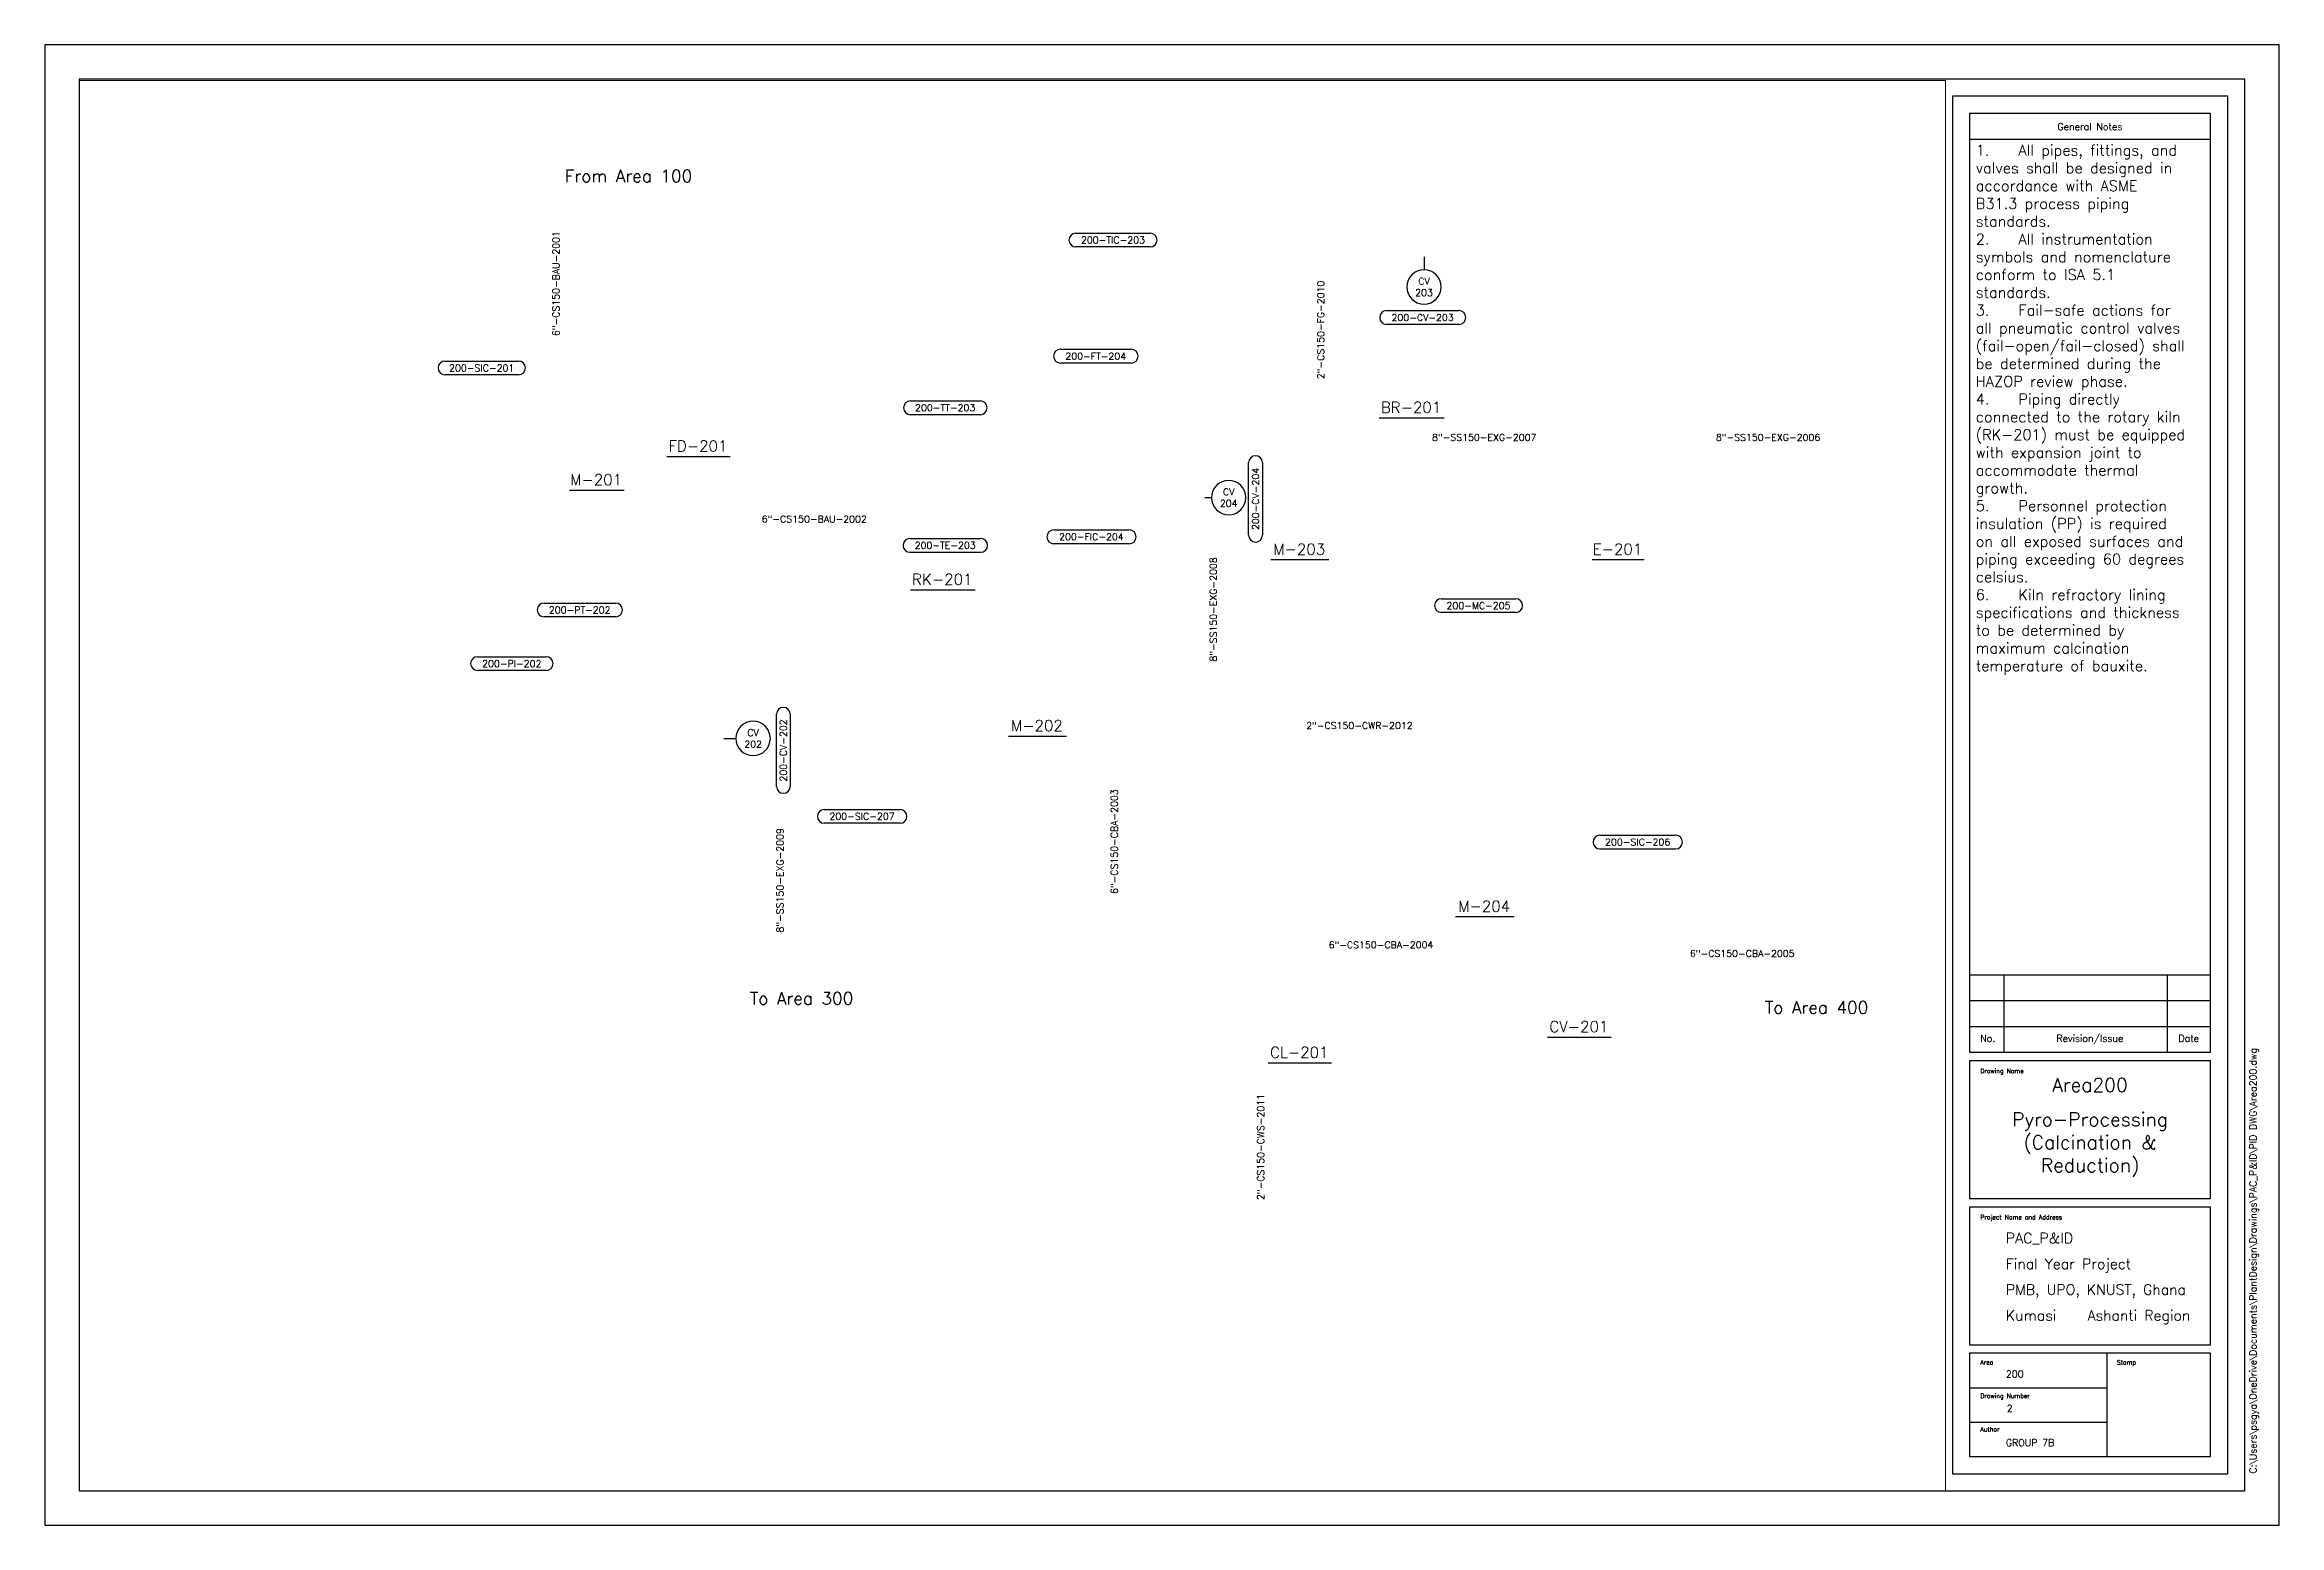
# Paper-space layout 'PID ANSI D Title Block' of a CAD drawing. Header units: inches. Extents: x 0 to 32.5, y 0 to 21.5.
# The model-space entities are those that its viewports show. They can reach past a viewport. Long polylines and large blocks are cut down to what shows.
import ezdxf
from ezdxf.enums import TextEntityAlignment as Align

# ---------------------------------------------------------------- set-up
doc = ezdxf.new("R2010")
doc.units = ezdxf.units.IN
doc.header["$MEASUREMENT"] = 0
for name, color, linetype in [('Instrument', 40, 'Continuous'), ('Text', 7, 'Continuous'), ('Title Block', 7, 'Continuous')]:
    doc.layers.add(name, color=color, linetype=linetype)
doc.styles.add('Roman', font='romans')
doc.styles.get("Standard").update_dxf_attribs({"font": 'romans.shx', "height": 0.1})
doc.dimstyles.get("Standard").update_dxf_attribs({"dimtxt": 0.18, "dimasz": 0.18, "dimexe": 0.18, "dimexo": 0.0625, "dimgap": 0.09, "dimtad": 0, "dimtih": 1, "dimtoh": 1, "dimdec": 4, "dimzin": 0, "dimdsep": 46, "dimtxsty": 'Standard', "dimcen": 0.09, "dimadec": 0, "dimazin": 0, "dimtfac": 1, "dimtdec": 4, "dimtofl": 0, "dimtmove": 0, "dimatfit": 3, "dimfxl": 1, "dimtolj": 1, "dimtzin": 0, "dimarcsym": 0})

# ---------------------------------------------------------------- blocks, each defined once
blk = doc.blocks.new('PID ANSI D titleblock')
for p, q in [((32.473, 21.518), (0, 21.518)), ((0, 21.518), (0, 0)), ((32.473, 0), (32.473, 21.518)), ((31.973, 21.018), (0.5, 21.018)), ((0.5, 21.018), (0.5, 0.5)), ((31.973, 0.5), (31.973, 21.018)), ((31.723, 20.768), (27.723, 20.768)), ((27.723, 20.768), (27.723, 0.75)), ((31.473, 20.518), (27.973, 20.518)), ((27.973, 20.518), (27.973, 6.875)), ((31.473, 6.875), (31.473, 20.518)), ((31.723, 0.75), (31.723, 20.768)), ((27.973, 20.143), (31.473, 20.143)), ((27.973, 8), (31.473, 8)), ((28.473, 6.875), (28.473, 8)), ((30.848, 6.875), (30.848, 8)), ((27.973, 7.625), (31.473, 7.625)), ((27.973, 7.25), (31.473, 7.25)), ((27.973, 6.875), (31.473, 6.875)), ((31.473, 6.75), (27.973, 6.75)), ((27.973, 6.75), (27.973, 4.75)), ((31.473, 4.75), (31.473, 6.75)), ((27.973, 4.75), (31.473, 4.75)), ((31.473, 4.625), (27.973, 4.625)), ((27.973, 4.625), (27.973, 2.625)), ((31.473, 2.625), (31.473, 4.625)), ((27.973, 2.625), (31.473, 2.625)), ((31.473, 2.5), (27.973, 2.5)), ((27.973, 2.5), (27.973, 1)), ((29.973, 1), (29.973, 2.5)), ((31.473, 1), (31.473, 2.5)), ((27.973, 2), (29.973, 2)), ((27.973, 1.5), (29.973, 1.5)), ((27.973, 1), (31.473, 1)), ((27.723, 0.75), (31.723, 0.75)), ((0.5, 0.5), (31.973, 0.5)), ((0, 0), (32.473, 0))]:
    blk.add_line(p, q)
at = {"style": 'Roman'}
for s, p in [('General Notes', (29.721, 20.326)), ('Revision/Issue', (29.721, 7.078)), ('No.', (28.237, 7.078)), ('Date', (31.157, 7.078))]:
    blk.add_text(s, height=0.1, dxfattribs=at).set_placement(p, align=Align.MIDDLE_CENTER)
for s, p in [('Drawing Name', (28.129, 6.571)), ('Project Name and Address', (28.129, 4.446)), ('Area', (28.129, 2.335)), ('Stamp', (30.113, 2.335)), ('Drawing Number', (28.129, 1.849)), ('Author', (28.129, 1.363))]:
    blk.add_text(s, height=0.065, dxfattribs=at).set_placement(p)
blk = doc.blocks.new('*U16')
at = {"color": 0, "linetype": 'ByBlock', "lineweight": -3}
blk.add_line((-0.463, -0.152), (0.479, -0.152), dxfattribs=at)
at = {"color": 0, "linetype": 'ByBlock', "lineweight": -2}
blk.add_attdef('#(Equipment.Tag)', text='', height=0.16, dxfattribs=at).set_placement((0, 0), align=Align.MIDDLE)
blk = doc.blocks.new('*U17')
at = {"color": 0, "linetype": 'ByBlock', "lineweight": -3}
blk.add_line((-0.45, -0.152), (0.467, -0.152), dxfattribs=at)
at = {"color": 0, "linetype": 'ByBlock', "lineweight": -2}
blk.add_attdef('#(Equipment.Tag)', text='', height=0.16, dxfattribs=at).set_placement((0, 0), align=Align.MIDDLE)
blk = doc.blocks.new('*U18')
at = {"color": 0, "linetype": 'ByBlock', "lineweight": -3}
blk.add_line((-0.455, -0.152), (0.471, -0.152), dxfattribs=at)
at = {"color": 0, "linetype": 'ByBlock', "lineweight": -2}
blk.add_attdef('#(Equipment.Tag)', text='', height=0.16, dxfattribs=at).set_placement((0, 0), align=Align.MIDDLE)
blk = doc.blocks.new('*U19')
at = {"color": 0, "linetype": 'ByBlock', "lineweight": -3}
blk.add_line((-0.369, -0.152), (0.385, -0.152), dxfattribs=at)
at = {"color": 0, "linetype": 'ByBlock', "lineweight": -2}
blk.add_attdef('#(Equipment.Tag)', text='', height=0.16, dxfattribs=at).set_placement((0, 0), align=Align.MIDDLE)
blk = doc.blocks.new('Pipeline Tag_block')
at = {"color": 0, "linetype": 'ByBlock', "lineweight": -2}
blk.add_attdef('#(TargetObject.Tag)', text='', height=0.1, dxfattribs=at).set_placement((0, 0), align=Align.MIDDLE_CENTER)
blk = doc.blocks.new('*U120')
at = {"color": 0, "linetype": 'ByBlock', "lineweight": -2}
for p, q in [((-0.533, 0.093), (-0.021, 0.093)), ((-0.021, 0.093), (0.496, 0.093)), ((0.496, -0.108), (-0.533, -0.108))]:
    blk.add_line(p, q, dxfattribs=at)
for centre, start, end in [((-0.533, -0.007), 90, 270), ((0.496, -0.007), 270, 90)]:
    blk.add_arc(centre, 0.1, start, end, dxfattribs=at)
blk.add_attdef('#(TargetObject.Tag)', text='', height=0.1, dxfattribs=at).set_placement((-0.02, -0.057), align=Align.CENTER)
blk = doc.blocks.new('*U80')
at = {"color": 0, "linetype": 'ByBlock', "lineweight": -2}
for p, q in [((-0.526, 0.093), (-0.021, 0.093)), ((-0.021, 0.093), (0.488, 0.093)), ((0.488, -0.108), (-0.526, -0.108))]:
    blk.add_line(p, q, dxfattribs=at)
for centre, start, end in [((-0.526, -0.007), 90, 270), ((0.488, -0.007), 270, 90)]:
    blk.add_arc(centre, 0.1, start, end, dxfattribs=at)
blk.add_attdef('#(TargetObject.Tag)', text='', height=0.1, dxfattribs=at).set_placement((-0.02, -0.057), align=Align.CENTER)
blk = doc.blocks.new('*U90')
at = {"color": 0, "linetype": 'ByBlock', "lineweight": -2}
for start, end in [(0, 180), (180, 0)]:
    blk.add_arc((0, 0), 0.25, start, end, dxfattribs=at)
blk.add_wipeout([(-0.102, 0.149), (0.107, 0.151), (0.107, 0.024), (-0.102, 0.024)], dxfattribs=at)
blk.add_wipeout([(-0.157, -0.024), (0.162, -0.024), (0.162, -0.155), (-0.157, -0.155)], dxfattribs=at)
for tag, p in [('#(TargetObject.Type)', (0, 0.083)), ('#(TargetObject.LoopNumber)', (0, -0.083))]:
    blk.add_attdef(tag, text='', height=0.1, dxfattribs=at).set_placement(p, align=Align.MIDDLE_CENTER)
blk = doc.blocks.new('*U89')
at = {"color": 0, "linetype": 'ByBlock', "lineweight": -2}
for p, q in [((-0.543, 0.093), (-0.021, 0.093)), ((-0.021, 0.093), (0.506, 0.093)), ((0.506, -0.108), (-0.543, -0.108))]:
    blk.add_line(p, q, dxfattribs=at)
for centre, start, end in [((-0.543, -0.007), 90, 270), ((0.506, -0.007), 270, 90)]:
    blk.add_arc(centre, 0.1, start, end, dxfattribs=at)
blk.add_attdef('#(TargetObject.Tag)', text='', height=0.1, dxfattribs=at).set_placement((-0.02, -0.057), align=Align.CENTER)
blk = doc.blocks.new('*U121')
at = {"color": 0, "linetype": 'ByBlock', "lineweight": -2}
for p, q in [((-0.559, 0.093), (-0.021, 0.093)), ((-0.021, 0.093), (0.521, 0.093)), ((0.521, -0.108), (-0.559, -0.108))]:
    blk.add_line(p, q, dxfattribs=at)
for centre, start, end in [((-0.559, -0.007), 90, 270), ((0.521, -0.007), 270, 90)]:
    blk.add_arc(centre, 0.1, start, end, dxfattribs=at)
blk.add_attdef('#(TargetObject.Tag)', text='', height=0.1, dxfattribs=at).set_placement((-0.02, -0.057), align=Align.CENTER)
blk = doc.blocks.new('*U92')
at = {"color": 0, "linetype": 'ByBlock', "lineweight": -2}
for p, q in [((-0.538, 0.093), (-0.021, 0.093)), ((-0.021, 0.093), (0.501, 0.093)), ((0.501, -0.108), (-0.538, -0.108))]:
    blk.add_line(p, q, dxfattribs=at)
for centre, start, end in [((-0.538, -0.007), 90, 270), ((0.501, -0.007), 270, 90)]:
    blk.add_arc(centre, 0.1, start, end, dxfattribs=at)
blk.add_attdef('#(TargetObject.Tag)', text='', height=0.1, dxfattribs=at).set_placement((-0.02, -0.057), align=Align.CENTER)
blk = doc.blocks.new('*U77')
at = {"color": 0, "linetype": 'ByBlock', "lineweight": -2}
for p, q in [((-0.518, 0.093), (-0.021, 0.093)), ((-0.021, 0.093), (0.48, 0.093)), ((0.48, -0.108), (-0.518, -0.108))]:
    blk.add_line(p, q, dxfattribs=at)
for centre, start, end in [((-0.518, -0.007), 90, 270), ((0.48, -0.007), 270, 90)]:
    blk.add_arc(centre, 0.1, start, end, dxfattribs=at)
blk.add_attdef('#(TargetObject.Tag)', text='', height=0.1, dxfattribs=at).set_placement((-0.02, -0.057), align=Align.CENTER)
blk = doc.blocks.new('*U100')
at = {"color": 0, "linetype": 'ByBlock', "lineweight": -3}
blk.add_line((-0.389, -0.152), (0.405, -0.152), dxfattribs=at)
at = {"color": 0, "linetype": 'ByBlock', "lineweight": -2}
blk.add_attdef('#(Equipment.Tag)', text='', height=0.16, dxfattribs=at).set_placement((0, 0), align=Align.MIDDLE)
blk = doc.blocks.new('*U103')
at = {"color": 0, "linetype": 'ByBlock', "lineweight": -2}
for p, q in [((-0.554, 0.093), (-0.021, 0.093)), ((-0.021, 0.093), (0.516, 0.093)), ((0.516, -0.108), (-0.554, -0.108))]:
    blk.add_line(p, q, dxfattribs=at)
for centre, start, end in [((-0.554, -0.007), 90, 270), ((0.516, -0.007), 270, 90)]:
    blk.add_arc(centre, 0.1, start, end, dxfattribs=at)
blk.add_attdef('#(TargetObject.Tag)', text='', height=0.1, dxfattribs=at).set_placement((-0.02, -0.057), align=Align.CENTER)
blk = doc.blocks.new('*U104')
at = {"color": 0, "linetype": 'ByBlock', "lineweight": -3}
blk.add_line((-0.414, -0.152), (0.43, -0.152), dxfattribs=at)
at = {"color": 0, "linetype": 'ByBlock', "lineweight": -2}
blk.add_attdef('#(Equipment.Tag)', text='', height=0.16, dxfattribs=at).set_placement((0, 0), align=Align.MIDDLE)
blk = doc.blocks.new('*U107')
at = {"color": 0, "linetype": 'ByBlock', "lineweight": -2}
for p, q in [((-0.569, 0.093), (-0.021, 0.093)), ((-0.021, 0.093), (0.532, 0.093)), ((0.532, -0.108), (-0.569, -0.108))]:
    blk.add_line(p, q, dxfattribs=at)
for centre, start, end in [((-0.569, -0.007), 90, 270), ((0.532, -0.007), 270, 90)]:
    blk.add_arc(centre, 0.1, start, end, dxfattribs=at)
blk.add_attdef('#(TargetObject.Tag)', text='', height=0.1, dxfattribs=at).set_placement((-0.02, -0.057), align=Align.CENTER)
blk = doc.blocks.new('*U122')
at = {"color": 0, "linetype": 'ByBlock', "lineweight": -2}
for start, end in [(0, 180), (180, 0)]:
    blk.add_arc((0, 0), 0.25, start, end, dxfattribs=at)
blk.add_wipeout([(-0.102, 0.149), (0.107, 0.151), (0.107, 0.024), (-0.102, 0.024)], dxfattribs=at)
blk.add_wipeout([(-0.16, -0.024), (0.164, -0.024), (0.164, -0.155), (-0.16, -0.155)], dxfattribs=at)
for tag, p in [('#(TargetObject.Type)', (0, 0.083)), ('#(TargetObject.LoopNumber)', (0, -0.083))]:
    blk.add_attdef(tag, text='', height=0.1, dxfattribs=at).set_placement(p, align=Align.MIDDLE_CENTER)
blk = doc.blocks.new('*U123')
at = {"color": 0, "linetype": 'ByBlock', "lineweight": -2}
for p, q in [((-0.546, 0.093), (-0.021, 0.093)), ((-0.021, 0.093), (0.509, 0.093)), ((0.509, -0.108), (-0.546, -0.108))]:
    blk.add_line(p, q, dxfattribs=at)
for centre, start, end in [((-0.546, -0.007), 90, 270), ((0.509, -0.007), 270, 90)]:
    blk.add_arc(centre, 0.1, start, end, dxfattribs=at)
blk.add_attdef('#(TargetObject.Tag)', text='', height=0.1, dxfattribs=at).set_placement((-0.02, -0.057), align=Align.CENTER)
blk = doc.blocks.new('*U115')
at = {"color": 0, "linetype": 'ByBlock', "lineweight": -2}
for p, q in [((-0.566, 0.093), (-0.021, 0.093)), ((-0.021, 0.093), (0.529, 0.093)), ((0.529, -0.108), (-0.566, -0.108))]:
    blk.add_line(p, q, dxfattribs=at)
for centre, start, end in [((-0.566, -0.007), 90, 270), ((0.529, -0.007), 270, 90)]:
    blk.add_arc(centre, 0.1, start, end, dxfattribs=at)
blk.add_attdef('#(TargetObject.Tag)', text='', height=0.1, dxfattribs=at).set_placement((-0.02, -0.057), align=Align.CENTER)
blk = doc.blocks.new('*U116')
at = {"color": 0, "linetype": 'ByBlock', "lineweight": -3}
blk.add_line((-0.418, -0.152), (0.434, -0.152), dxfattribs=at)
at = {"color": 0, "linetype": 'ByBlock', "lineweight": -2}
blk.add_attdef('#(Equipment.Tag)', text='', height=0.16, dxfattribs=at).set_placement((0, 0), align=Align.MIDDLE)

msp = doc.modelspace()

# ---------------------------------------------------------------- block references
at = {"layer": 'Instrument', "linetype": 'ByBlock'}
for name, p, values in [('*U90', (19.048, 17), {'#(TargetObject.Type)': 'CV', '#(TargetObject.LoopNumber)': '203'}), ('*U122', (16.21, 13.938), {'#(TargetObject.Type)': 'CV', '#(TargetObject.LoopNumber)': '204'}), ('*U90', (9.299, 10.438), {'#(TargetObject.Type)': 'CV', '#(TargetObject.LoopNumber)': '202'})]:
    msp.add_blockref(name, p, dxfattribs=at).add_auto_attribs(values)
at = {"layer": 'Text', "rotation": 90}
for p, values in [((6.435, 17.048), {'#(TargetObject.Tag)': '6"-CS150-BAU-2001'}), ((17.548, 16.375), {'#(TargetObject.Tag)': '2"-CS150-FG-2010'}), ((15.985, 12.312), {'#(TargetObject.Tag)': '8"-SS150-EXG-2008'}), ((14.548, 8.938), {'#(TargetObject.Tag)': '6"-CS150-CBA-2003'}), ((9.688, 8.375), {'#(TargetObject.Tag)': '8"-SS150-EXG-2009'}), ((16.673, 4.5), {'#(TargetObject.Tag)': '2"-CS150-CWS-2011'})]:
    msp.add_blockref('Pipeline Tag_block', p, dxfattribs=at).add_auto_attribs(values)
at = {"layer": 'Text'}
for name, p, values in [('*U121', (14.548, 17.688), {'#(TargetObject.Tag)': '200-TIC-203'}), ('*U103', (5.375, 15.829), {'#(TargetObject.Tag)': '200-SIC-201'}), ('*U120', (14.298, 16), {'#(TargetObject.Tag)': '200-FT-204'}), ('*U80', (12.11, 15.25), {'#(TargetObject.Tag)': '200-TT-203'}), ('*U16', (18.86, 15.25), {'#(Equipment.Tag)': 'BR-201'}), ('*U17', (8.497, 14.688), {'#(Equipment.Tag)': 'FD-201'}), ('Pipeline Tag_block', (19.923, 14.812), {'#(TargetObject.Tag)': '8"-SS150-EXG-2007'}), ('Pipeline Tag_block', (24.048, 14.812), {'#(TargetObject.Tag)': '8"-SS150-EXG-2006'}), ('*U100', (7.018, 14.198), {'#(Equipment.Tag)': 'M-201'}), ('Pipeline Tag_block', (10.188, 13.625), {'#(TargetObject.Tag)': '6"-CS150-BAU-2002'}), ('*U120', (12.11, 13.25), {'#(TargetObject.Tag)': '200-TE-203'}), ('*U115', (14.235, 13.375), {'#(TargetObject.Tag)': '200-FIC-204'}), ('*U104', (17.235, 13.188), {'#(Equipment.Tag)': 'M-203'}), ('*U19', (21.86, 13.188), {'#(Equipment.Tag)': 'E-201'}), ('*U16', (12.048, 12.75), {'#(Equipment.Tag)': 'RK-201'}), ('*U92', (6.798, 12.312), {'#(TargetObject.Tag)': '200-PT-202'}), ('*U121', (19.86, 12.375), {'#(TargetObject.Tag)': '200-MC-205'}), ('*U77', (5.812, 11.532), {'#(TargetObject.Tag)': '200-PI-202'}), ('*U104', (13.423, 10.625), {'#(Equipment.Tag)': 'M-202'}), ('Pipeline Tag_block', (18.11, 10.625), {'#(TargetObject.Tag)': '2"-CS150-CWR-2012'}), ('*U107', (10.902, 9.312), {'#(TargetObject.Tag)': '200-SIC-207'}), ('*U107', (22.173, 8.938), {'#(TargetObject.Tag)': '200-SIC-206'}), ('*U116', (19.923, 8), {'#(Equipment.Tag)': 'M-204'}), ('Pipeline Tag_block', (18.423, 7.438), {'#(TargetObject.Tag)': '6"-CS150-CBA-2004'}), ('Pipeline Tag_block', (23.673, 7.312), {'#(TargetObject.Tag)': '6"-CS150-CBA-2005'}), ('*U18', (21.298, 6.25), {'#(Equipment.Tag)': 'CV-201'}), ('*U17', (17.235, 5.875), {'#(Equipment.Tag)': 'CL-201'})]:
    msp.add_blockref(name, p, dxfattribs=at).add_auto_attribs(values)

# ---------------------------------------------------------------- texts
at = {"char_height": 0.18, "attachment_point": 1}
for s, insert in [('From Area 100', (6.562, 18.701)), ('To Area 300', (9.25, 6.75)), ('To Area 400', (24, 6.618))]:
    msp.add_mtext_dynamic_manual_height_columns(s, width=2.09357, gutter_width=0.5, heights=[0], dxfattribs=dict(at, insert=insert))

# ---------------------------------------------------------------- next in the draw order: block references
at = {"layer": 'Text'}
msp.add_blockref('*U89', (19.048, 16.562), dxfattribs=at).add_auto_attribs({'#(TargetObject.Tag)': '200-CV-203'})
for name, p, rotation, values in [('*U123', (16.593, 13.938), 90, {'#(TargetObject.Tag)': '200-CV-204'}), ('*U89', (9.731, 10.283), 90.00000000000001, {'#(TargetObject.Tag)': '200-CV-202'})]:
    msp.add_blockref(name, p, dxfattribs=dict(at, rotation=rotation)).add_auto_attribs(values)

# ---------------------------------------------------------------- next in the draw order: leaders
at = {"layer": 'Instrument', "linetype": 'ByBlock', "has_arrowhead": 0}
for points in [[(19.048, 17.438), (19.048, 17.25)], [(15.862, 13.938), (15.96, 13.938)], [(8.875, 10.438), (9.049, 10.438)]]:
    msp.add_leader(points, dimstyle='Standard', dxfattribs=at)

psp = doc.layouts.new('PID ANSI D Title Block')

# ---------------------------------------------------------------- block references
at = {"layer": 'Title Block'}
psp.add_blockref('PID ANSI D titleblock', (0, 0), dxfattribs=at)

# ---------------------------------------------------------------- texts
at = {"insert": (28.062, 20.062), "char_height": 0.155, "attachment_point": 1}
psp.add_mtext_dynamic_manual_height_columns('1.^IAll pipes, fittings, and valves shall be designed in accordance with ASME B31.3 process piping standards.\\P2.^IAll instrumentation symbols and nomenclature conform to ISA 5.1 standards.\\P3.^IFail-safe actions for all pneumatic control valves (fail-open/fail-closed) shall be determined during the HAZOP review phase.\\P4.^IPiping directly connected to the rotary kiln (RK-201) must be equipped with expansion joint to accommodate thermal growth.\\P5.^IPersonnel protection insulation (PP) is required on all exposed surfaces and piping exceeding 60 degrees celsius.\\P6.^IKiln refractory lining specifications and thickness to be determined by maximum calcination temperature of bauxite.', width=3.3125, gutter_width=0.5, heights=[0], dxfattribs=at)
at = {"layer": 'Title Block', "insert": (32.041, 0.752), "char_height": 0.1, "attachment_point": 1, "rotation": 90}
psp.add_mtext('C:\\\\Users\\\\psgya\\\\OneDrive\\\\Documents\\\\PlantDesign\\\\Drawings\\\\PAC_P&ID\\\\PID DWG\\\\Area200.dwg', dxfattribs=at)
at = {"layer": 'Title Block'}
for s, insert, char_height, attachment_point in [('Area200', (29.723, 6.5), 0.2, 2), ('PAC_P&ID', (28.5, 4.25), 0.15, 1), ('Final Year Project', (28.5, 3.875), 0.15, 1), ('PMB, UPO, KNUST, Ghana', (28.5, 3.5), 0.15, 1), ('Kumasi', (28.5, 3.125), 0.15, 1), ('Ashanti Region', (29.688, 3.125), 0.15, 1), ('200', (28.5, 2.25), 0.1, 1), ('2', (28.513, 1.75), 0.1, 1), ('GROUP 7B', (28.5, 1.25), 0.1, 1)]:
    psp.add_mtext(s, dxfattribs=dict(at, insert=insert, char_height=char_height, attachment_point=attachment_point))
at = {"layer": 'Title Block', "insert": (29.723, 6), "char_height": 0.2, "width": 3.30274, "attachment_point": 2}
psp.add_mtext('Pyro-Processing (Calcination & Reduction)', dxfattribs=at)

# ---------------------------------------------------------------- viewports
at = {"layer": '0', "color": 2, "view_target_point": (13.066, 9.752)}
psp.add_viewport(center=(14.062, 10.75), size=(27.125, 20.5), view_center_point=(0, 0), view_height=20.5, dxfattribs=at)

doc.saveas('drawing.dxf')
